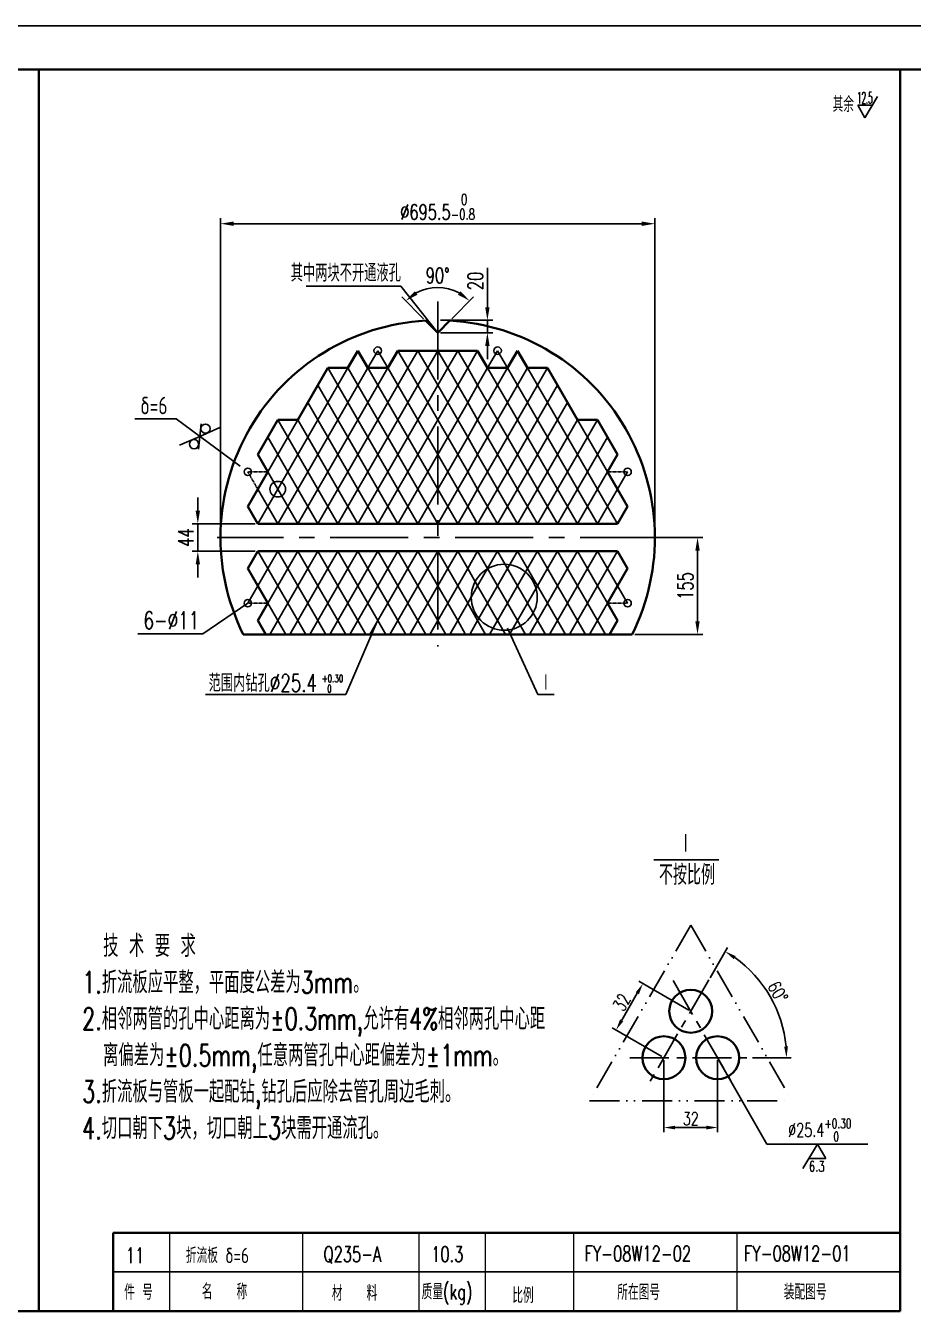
# Model space of a CAD drawing. Header units: millimetres. Extents: x -31412 to -3120, y -19513 to 5955.
# Drawn here: x -23098 to -21677, y -16814 to -14756 of the extents above; entities that cross this region are included whole.
import ezdxf
from ezdxf.enums import TextEntityAlignment as Align

# ---------------------------------------------------------------- set-up
doc = ezdxf.new("R2010")
doc.units = ezdxf.units.MM
for name, pattern in [('ACAD_ISO12W100', [21, 12, -3, 0, -3, 0, -3]), ('CENTER', [2, 1.25, -0.25, 0.25, -0.25]), ('DIVIDE', [1.25, 0.5, -0.25, 0, -0.25, 0, -0.25])]:
    doc.linetypes.add(name, pattern=pattern)
for name, color, linetype in [('CEN', 1, 'CENTER'), ('THN', 1, 'Continuous'), ('双点画线', 3, 'DIVIDE')]:
    doc.layers.add(name, color=color, linetype=linetype)
for name, color, linetype, lineweight in [('中心线', 1, 'CENTER', 25), ('文字层', 40, 'Continuous', 20), ('细线', 11, 'Continuous', 25), ('细线层', 11, 'Continuous', 25), ('边框+粗实线层', 2, 'Continuous', 40)]:
    doc.layers.add(name, color=color, linetype=linetype, lineweight=lineweight)
doc.styles.add('hztxt-0.8', font='romans.shx', dxfattribs={"width": 0.7, "bigfont": 'hztxt.shx'})
doc.dimstyles.new('11-2', dxfattribs={"dimscale": 6, "dimtxt": 3.5, "dimasz": 3, "dimexe": 1.25, "dimexo": 0.625, "dimtad": 1, "dimdsep": 46, "dimtxsty": 'hztxt-0.8', "dimcen": 2.5, "dimadec": 0, "dimazin": 0, "dimtfac": 1, "dimtmove": 1, "dimatfit": 3, "dimfxl": 0, "dimarcsym": 0})
doc.dimstyles.new('装配图', dxfattribs={"dimscale": 7, "dimtxt": 3.5, "dimasz": 3, "dimexe": 1.25, "dimexo": 0.625, "dimgap": 1, "dimtad": 1, "dimdsep": 46, "dimtxsty": 'hztxt-0.8', "dimcen": 2.5, "dimadec": 0, "dimazin": 0, "dimtfac": 1, "dimtmove": 0, "dimatfit": 3, "dimfxl": 0, "dimarcsym": 0})

# ---------------------------------------------------------------- blocks, each defined once
blk = doc.blocks.new('*D100')
at = {"layer": 'Defpoints', "color": 0}
for p in [(-22091.1, -15073.1), (-22786.6, -15575.5), (-22091.1, -15575.5)]:
    blk.add_point(p, dxfattribs=at)
at = {"layer": '细线层', "color": 0, "lineweight": -2}
for p, q in [((-22786.6, -15571.1), (-22786.6, -15064.3)), ((-22091.1, -15571.1), (-22091.1, -15064.3)), ((-22765.6, -15073.1), (-22112.1, -15073.1))]:
    blk.add_line(p, q, dxfattribs=at)
at = {"layer": '细线层', "color": 0}
for points in [[(-22765.6, -15069.6), (-22765.6, -15076.6), (-22786.6, -15073.1)], [(-22112.1, -15069.6), (-22112.1, -15076.6), (-22091.1, -15073.1)]]:
    blk.add_solid(points, dxfattribs=at)
at = {"layer": '细线层', "color": 0, "insert": (-22438.9, -15046.1), "char_height": 24.5, "attachment_point": 5, "style": 'hztxt-0.8'}
blk.add_mtext('%%c695.5{\\H0.6978x;\\S  0^ -0.8;}', dxfattribs=at)
blk = doc.blocks.new('*D101')
at = {"layer": 'Defpoints', "color": 0}
for p in [(-22091.1, -15575.5), (-22127.6, -15730.5), (-22022.9, -15730.5)]:
    blk.add_point(p, dxfattribs=at)
at = {"layer": '细线层', "color": 0, "lineweight": -2}
for p, q in [((-22086.8, -15575.5), (-22014.2, -15575.5)), ((-22022.9, -15596.5), (-22022.9, -15709.5)), ((-22123.2, -15730.5), (-22014.2, -15730.5))]:
    blk.add_line(p, q, dxfattribs=at)
at = {"layer": '细线层', "color": 0}
for points in [[(-22026.4, -15596.5), (-22019.4, -15596.5), (-22022.9, -15575.5)], [(-22026.4, -15709.5), (-22019.4, -15709.5), (-22022.9, -15730.5)]]:
    blk.add_solid(points, dxfattribs=at)
at = {"layer": '细线层', "color": 0, "insert": (-22042.2, -15653), "char_height": 24.5, "attachment_point": 5, "rotation": 90, "style": 'hztxt-0.8'}
blk.add_mtext('155', dxfattribs=at)
blk = doc.blocks.new('*D102')
at = {"layer": 'Defpoints', "color": 0}
for p in [(-22438.9, -15227.7), (-22359.3, -15227.7), (-22438.9, -15247.7)]:
    blk.add_point(p, dxfattribs=at)
at = {"layer": '细线层', "color": 0, "lineweight": -2}
for p, q in [((-22359.3, -15206.7), (-22359.3, -15143.9)), ((-22434.5, -15227.7), (-22350.6, -15227.7)), ((-22359.3, -15247.7), (-22359.3, -15227.7)), ((-22434.5, -15247.7), (-22350.6, -15247.7)), ((-22359.3, -15268.7), (-22359.3, -15289.7))]:
    blk.add_line(p, q, dxfattribs=at)
at = {"layer": '细线层', "color": 0}
for points in [[(-22362.8, -15206.7), (-22355.8, -15206.7), (-22359.3, -15227.7)], [(-22362.8, -15268.7), (-22355.8, -15268.7), (-22359.3, -15247.7)]]:
    blk.add_solid(points, dxfattribs=at)
at = {"layer": '细线层', "color": 0, "insert": (-22378.6, -15164.8), "char_height": 24.5, "attachment_point": 5, "rotation": 90, "style": 'hztxt-0.8'}
blk.add_mtext('20', dxfattribs=at)
blk = doc.blocks.new('*D103')
at = {"layer": 'Defpoints', "color": 0}
for p in [(-22420.1, -15177.8), (-22458.3, -15228.3), (-22419.4, -15228.3), (-22438.9, -15247.7), (-22438.9, -15247.7)]:
    blk.add_point(p, dxfattribs=at)
at = {"layer": '细线层', "color": 0, "lineweight": -2}
for p, q in [((-22461.4, -15225.2), (-22496.3, -15190.3)), ((-22416.3, -15225.2), (-22381.5, -15190.3))]:
    blk.add_line(p, q, dxfattribs=at)
blk.add_arc((-22438.9, -15247.7), 72.4, 61.6766, 118.3234, dxfattribs=at)
at = {"layer": '细线层', "color": 0}
for points in [[(-22471.1, -15186.8), (-22475.3, -15181.2), (-22490.1, -15196.5)], [(-22402.4, -15181.2), (-22406.6, -15186.8), (-22387.7, -15196.5)]]:
    blk.add_solid(points, dxfattribs=at)
at = {"layer": '细线层', "color": 0, "insert": (-22438.9, -15156.1), "char_height": 24.5, "attachment_point": 5, "style": 'hztxt-0.8'}
blk.add_mtext('90°', dxfattribs=at)
blk = doc.blocks.new('*D104')
at = {"layer": 'Defpoints', "color": 0}
for p in [(-22726.9, -15553.5), (-22822.9, -15597.5), (-22726.9, -15597.5)]:
    blk.add_point(p, dxfattribs=at)
at = {"layer": '细线', "color": 0, "lineweight": -2}
for p, q in [((-22822.9, -15532.5), (-22822.9, -15511.5)), ((-22731.3, -15553.5), (-22831.7, -15553.5)), ((-22822.9, -15553.5), (-22822.9, -15597.5)), ((-22731.3, -15597.5), (-22831.7, -15597.5)), ((-22822.9, -15618.5), (-22822.9, -15639.5))]:
    blk.add_line(p, q, dxfattribs=at)
at = {"layer": '细线', "color": 0}
for points in [[(-22826.4, -15532.5), (-22819.4, -15532.5), (-22822.9, -15553.5)], [(-22826.4, -15618.5), (-22819.4, -15618.5), (-22822.9, -15597.5)]]:
    blk.add_solid(points, dxfattribs=at)
at = {"layer": '细线', "color": 0, "insert": (-22842.2, -15575.5), "char_height": 24.5, "attachment_point": 5, "rotation": 90, "style": 'hztxt-0.8'}
blk.add_mtext('44', dxfattribs=at)
blk = doc.blocks.new('*D107')
at = {"layer": 'Defpoints', "color": 0}
for p in [(-22033.7, -16333.8), (-22153.3, -16363.9), (-22076.7, -16408.2)]:
    blk.add_point(p, dxfattribs=at)
at = {"layer": '细线', "color": 0, "lineweight": -2}
for p, q in [((-22037, -16331.9), (-22116.8, -16285.7)), ((-22119.3, -16305.1), (-22144.3, -16348.3)), ((-22080, -16406.3), (-22159.8, -16360.2))]:
    blk.add_line(p, q, dxfattribs=at)
at = {"layer": '细线', "color": 0}
for points in [[(-22121.9, -16303.6), (-22116.7, -16306.6), (-22110.3, -16289.5)], [(-22146.9, -16346.8), (-22141.7, -16349.8), (-22153.3, -16363.9)]]:
    blk.add_solid(points, dxfattribs=at)
at = {"layer": '细线', "color": 0, "insert": (-22144.2, -16319.6), "char_height": 21, "attachment_point": 5, "rotation": 59.9742, "style": 'hztxt-0.8'}
blk.add_mtext('32', dxfattribs=at)
blk = doc.blocks.new('*D106')
at = {"layer": 'Defpoints', "color": 0}
for p in [(-22004.7, -16283.5), (-21892.2, -16341.1), (-22131.2, -16408.3), (-21938.4, -16408.3), (-22102.6, -16453.2)]:
    blk.add_point(p, dxfattribs=at)
at = {"layer": '细线', "color": 0, "lineweight": -2}
for p, q in [((-22002.8, -16280.3), (-21974.8, -16231.7)), ((-21934.7, -16408.3), (-21872.9, -16408.3))]:
    blk.add_line(p, q, dxfattribs=at)
blk.add_arc((-22076.7, -16408.3), 196.4, 5.2539, 54.7461, dxfattribs=at)
at = {"layer": '细线', "color": 0}
for points in [[(-21965, -16250.4), (-21961.8, -16245.4), (-21978.5, -16238.2)], [(-21878.2, -16390.1), (-21884.2, -16390.4), (-21880.4, -16408.3)]]:
    blk.add_solid(points, dxfattribs=at)
at = {"layer": '细线', "color": 0, "insert": (-21894.3, -16303), "char_height": 21, "attachment_point": 5, "rotation": 300, "style": 'hztxt-0.8'}
blk.add_mtext('60°', dxfattribs=at)
blk = doc.blocks.new('*D105')
at = {"layer": 'Defpoints', "color": 0, "linetype": 'ByBlock'}
for p in [(-22076.7, -16408.3), (-21990.7, -16408.3), (-21990.7, -16520)]:
    blk.add_point(p, dxfattribs=at)
at = {"layer": '细线', "color": 0, "linetype": 'ByBlock', "lineweight": -2}
for p, q in [((-22076.7, -16412), (-22076.7, -16527.5)), ((-21990.7, -16412), (-21990.7, -16527.5)), ((-22058.7, -16520), (-22008.7, -16520))]:
    blk.add_line(p, q, dxfattribs=at)
at = {"layer": '细线', "color": 0, "linetype": 'ByBlock'}
for points in [[(-22058.7, -16517), (-22058.7, -16523), (-22076.7, -16520)], [(-22008.7, -16517), (-22008.7, -16523), (-21990.7, -16520)]]:
    blk.add_solid(points, dxfattribs=at)
at = {"layer": '细线', "color": 0, "linetype": 'ByBlock', "insert": (-22033.7, -16505.8), "char_height": 21, "attachment_point": 5, "style": 'hztxt-0.8'}
blk.add_mtext('32', dxfattribs=at)

msp = doc.modelspace()

# ---------------------------------------------------------------- linework, layer by layer
at = {"layer": 'CEN', "ltscale": 100}
for p, q in [((-22438.882, -15197.654), (-22438.882, -15749.878)), ((-22085.882, -15575.462), (-22791.882, -15575.462))]:
    msp.add_line(p, q, dxfattribs=at)
at = {"layer": 'CEN'}
for p, q in [((-22742.882, -15470.324), (-22726.882, -15498.036)), ((-22742.882, -15470.324), (-22710.882, -15470.324)), ((-22134.882, -15470.324), (-22166.882, -15470.324)), ((-22742.882, -15680.601), (-22710.882, -15680.601)), ((-22134.882, -15680.601), (-22166.882, -15680.601))]:
    msp.add_line(p, q, dxfattribs=at)
at = {"layer": 'THN'}
for p, q in [((-22550.882, -15304.047), (-22534.882, -15276.334)), ((-22518.882, -15304.047), (-22534.882, -15276.334)), ((-22486.882, -15304.047), (-22502.882, -15276.334)), ((-22486.882, -15304.047), (-22470.882, -15276.334)), ((-22454.882, -15304.047), (-22470.882, -15276.334)), ((-22454.882, -15304.047), (-22438.882, -15276.334)), ((-22422.882, -15304.047), (-22438.882, -15276.334)), ((-22422.882, -15304.047), (-22406.882, -15276.334)), ((-22390.882, -15304.047), (-22406.882, -15276.334)), ((-22390.882, -15304.047), (-22374.882, -15276.334)), ((-22358.882, -15304.047), (-22342.882, -15276.334)), ((-22326.882, -15304.047), (-22342.882, -15276.334)), ((-22598.882, -15331.76), (-22614.882, -15304.047)), ((-22598.882, -15331.76), (-22582.882, -15304.047)), ((-22566.882, -15331.76), (-22582.882, -15304.047)), ((-22566.882, -15331.76), (-22550.882, -15304.047)), ((-22534.882, -15331.76), (-22550.882, -15304.047)), ((-22534.882, -15331.76), (-22518.882, -15304.047)), ((-22502.882, -15331.76), (-22518.882, -15304.047)), ((-22502.882, -15331.76), (-22486.882, -15304.047)), ((-22470.882, -15331.76), (-22486.882, -15304.047)), ((-22470.882, -15331.76), (-22454.882, -15304.047)), ((-22438.882, -15331.76), (-22454.882, -15304.047)), ((-22438.882, -15331.76), (-22422.882, -15304.047)), ((-22406.882, -15331.76), (-22422.882, -15304.047)), ((-22406.882, -15331.76), (-22390.882, -15304.047)), ((-22374.882, -15331.76), (-22390.882, -15304.047)), ((-22374.882, -15331.76), (-22358.882, -15304.047)), ((-22342.882, -15331.76), (-22358.882, -15304.047)), ((-22342.882, -15331.76), (-22326.882, -15304.047)), ((-22310.882, -15331.76), (-22326.882, -15304.047)), ((-22310.882, -15331.76), (-22294.882, -15304.047)), ((-22278.882, -15331.76), (-22294.882, -15304.047)), ((-22278.882, -15331.76), (-22262.882, -15304.047)), ((-22614.882, -15359.472), (-22630.882, -15331.76)), ((-22614.882, -15359.472), (-22598.882, -15331.76)), ((-22582.882, -15359.472), (-22598.882, -15331.76)), ((-22582.882, -15359.472), (-22566.882, -15331.76)), ((-22550.882, -15359.472), (-22566.882, -15331.76)), ((-22550.882, -15359.472), (-22534.882, -15331.76)), ((-22518.882, -15359.472), (-22534.882, -15331.76)), ((-22518.882, -15359.472), (-22502.882, -15331.76)), ((-22486.882, -15359.472), (-22502.882, -15331.76)), ((-22486.882, -15359.472), (-22470.882, -15331.76)), ((-22454.882, -15359.472), (-22470.882, -15331.76)), ((-22454.882, -15359.472), (-22438.882, -15331.76)), ((-22422.882, -15359.472), (-22438.882, -15331.76)), ((-22422.882, -15359.472), (-22406.882, -15331.76)), ((-22390.882, -15359.472), (-22406.882, -15331.76)), ((-22390.882, -15359.472), (-22374.882, -15331.76)), ((-22358.882, -15359.472), (-22374.882, -15331.76)), ((-22358.882, -15359.472), (-22342.882, -15331.76)), ((-22326.882, -15359.472), (-22342.882, -15331.76)), ((-22326.882, -15359.472), (-22310.882, -15331.76)), ((-22294.882, -15359.472), (-22310.882, -15331.76)), ((-22294.882, -15359.472), (-22278.882, -15331.76)), ((-22262.882, -15359.472), (-22278.882, -15331.76)), ((-22262.882, -15359.472), (-22246.882, -15331.76)), ((-22662.882, -15387.185), (-22646.882, -15359.472)), ((-22630.882, -15387.185), (-22646.882, -15359.472)), ((-22630.882, -15387.185), (-22614.882, -15359.472)), ((-22598.882, -15387.185), (-22614.882, -15359.472)), ((-22598.882, -15387.185), (-22582.882, -15359.472)), ((-22566.882, -15387.185), (-22582.882, -15359.472)), ((-22566.882, -15387.185), (-22550.882, -15359.472)), ((-22534.882, -15387.185), (-22550.882, -15359.472)), ((-22534.882, -15387.185), (-22518.882, -15359.472)), ((-22502.882, -15387.185), (-22518.882, -15359.472)), ((-22502.882, -15387.185), (-22486.882, -15359.472)), ((-22470.882, -15387.185), (-22486.882, -15359.472)), ((-22470.882, -15387.185), (-22454.882, -15359.472)), ((-22438.882, -15387.185), (-22454.882, -15359.472)), ((-22438.882, -15387.185), (-22422.882, -15359.472)), ((-22406.882, -15387.185), (-22422.882, -15359.472)), ((-22406.882, -15387.185), (-22390.882, -15359.472)), ((-22374.882, -15387.185), (-22390.882, -15359.472)), ((-22374.882, -15387.185), (-22358.882, -15359.472)), ((-22342.882, -15387.185), (-22358.882, -15359.472)), ((-22342.882, -15387.185), (-22326.882, -15359.472)), ((-22310.882, -15387.185), (-22326.882, -15359.472)), ((-22310.882, -15387.185), (-22294.882, -15359.472)), ((-22278.882, -15387.185), (-22294.882, -15359.472)), ((-22278.882, -15387.185), (-22262.882, -15359.472)), ((-22246.882, -15387.185), (-22262.882, -15359.472)), ((-22246.882, -15387.185), (-22230.882, -15359.472)), ((-22214.882, -15387.185), (-22230.882, -15359.472)), ((-22678.882, -15414.898), (-22694.882, -15387.185)), ((-22694.882, -15442.611), (-22662.882, -15387.185)), ((-22646.882, -15414.898), (-22662.882, -15387.185)), ((-22646.882, -15414.898), (-22630.882, -15387.185)), ((-22614.882, -15414.898), (-22630.882, -15387.185)), ((-22614.882, -15414.898), (-22598.882, -15387.185)), ((-22582.882, -15414.898), (-22598.882, -15387.185)), ((-22582.882, -15414.898), (-22566.882, -15387.185)), ((-22550.882, -15414.898), (-22566.882, -15387.185)), ((-22550.882, -15414.898), (-22534.882, -15387.185)), ((-22518.882, -15414.898), (-22534.882, -15387.185)), ((-22518.882, -15414.898), (-22502.882, -15387.185)), ((-22486.882, -15414.898), (-22502.882, -15387.185)), ((-22486.882, -15414.898), (-22470.882, -15387.185)), ((-22454.882, -15414.898), (-22470.882, -15387.185)), ((-22454.882, -15414.898), (-22438.882, -15387.185)), ((-22422.882, -15414.898), (-22438.882, -15387.185)), ((-22422.882, -15414.898), (-22406.882, -15387.185)), ((-22390.882, -15414.898), (-22406.882, -15387.185)), ((-22390.882, -15414.898), (-22374.882, -15387.185)), ((-22358.882, -15414.898), (-22374.882, -15387.185)), ((-22358.882, -15414.898), (-22342.882, -15387.185)), ((-22326.882, -15414.898), (-22342.882, -15387.185)), ((-22326.882, -15414.898), (-22310.882, -15387.185)), ((-22294.882, -15414.898), (-22310.882, -15387.185)), ((-22294.882, -15414.898), (-22278.882, -15387.185)), ((-22262.882, -15414.898), (-22278.882, -15387.185)), ((-22262.882, -15414.898), (-22246.882, -15387.185)), ((-22230.882, -15414.898), (-22246.882, -15387.185)), ((-22230.882, -15414.898), (-22214.882, -15387.185)), ((-22198.882, -15414.898), (-22214.882, -15387.185)), ((-22198.882, -15414.898), (-22182.882, -15387.185)), ((-22710.882, -15414.898), (-22694.882, -15442.611)), ((-22662.882, -15442.611), (-22678.882, -15414.898)), ((-22662.882, -15442.611), (-22646.882, -15414.898)), ((-22630.882, -15442.611), (-22646.882, -15414.898)), ((-22630.882, -15442.611), (-22614.882, -15414.898)), ((-22598.882, -15442.611), (-22614.882, -15414.898)), ((-22598.882, -15442.611), (-22582.882, -15414.898)), ((-22566.882, -15442.611), (-22582.882, -15414.898)), ((-22566.882, -15442.611), (-22550.882, -15414.898)), ((-22534.882, -15442.611), (-22550.882, -15414.898)), ((-22534.882, -15442.611), (-22518.882, -15414.898)), ((-22502.882, -15442.611), (-22518.882, -15414.898)), ((-22502.882, -15442.611), (-22486.882, -15414.898)), ((-22470.882, -15442.611), (-22486.882, -15414.898)), ((-22470.882, -15442.611), (-22454.882, -15414.898)), ((-22438.882, -15442.611), (-22454.882, -15414.898)), ((-22438.882, -15442.611), (-22422.882, -15414.898)), ((-22406.882, -15442.611), (-22422.882, -15414.898)), ((-22406.882, -15442.611), (-22390.882, -15414.898)), ((-22374.882, -15442.611), (-22390.882, -15414.898)), ((-22374.882, -15442.611), (-22358.882, -15414.898)), ((-22342.882, -15442.611), (-22358.882, -15414.898)), ((-22342.882, -15442.611), (-22326.882, -15414.898)), ((-22310.882, -15442.611), (-22326.882, -15414.898)), ((-22310.882, -15442.611), (-22294.882, -15414.898)), ((-22278.882, -15442.611), (-22294.882, -15414.898)), ((-22278.882, -15442.611), (-22262.882, -15414.898)), ((-22246.882, -15442.611), (-22262.882, -15414.898)), ((-22246.882, -15442.611), (-22230.882, -15414.898)), ((-22214.882, -15442.611), (-22230.882, -15414.898)), ((-22214.882, -15442.611), (-22198.882, -15414.898)), ((-22182.882, -15442.611), (-22198.882, -15414.898)), ((-22182.882, -15442.611), (-22166.882, -15414.898)), ((-22710.882, -15470.324), (-22694.882, -15442.611)), ((-22662.882, -15498.036), (-22694.882, -15442.611)), ((-22678.882, -15470.324), (-22662.882, -15442.611)), ((-22646.882, -15470.324), (-22662.882, -15442.611)), ((-22646.882, -15470.324), (-22630.882, -15442.611)), ((-22614.882, -15470.324), (-22630.882, -15442.611)), ((-22614.882, -15470.324), (-22598.882, -15442.611)), ((-22582.882, -15470.324), (-22598.882, -15442.611)), ((-22582.882, -15470.324), (-22566.882, -15442.611)), ((-22550.882, -15470.324), (-22566.882, -15442.611)), ((-22550.882, -15470.324), (-22534.882, -15442.611)), ((-22518.882, -15470.324), (-22534.882, -15442.611)), ((-22518.882, -15470.324), (-22502.882, -15442.611)), ((-22486.882, -15470.324), (-22502.882, -15442.611)), ((-22486.882, -15470.324), (-22470.882, -15442.611)), ((-22454.882, -15470.324), (-22470.882, -15442.611)), ((-22454.882, -15470.324), (-22438.882, -15442.611)), ((-22422.882, -15470.324), (-22438.882, -15442.611)), ((-22422.882, -15470.324), (-22406.882, -15442.611)), ((-22390.882, -15470.324), (-22406.882, -15442.611)), ((-22390.882, -15470.324), (-22374.882, -15442.611)), ((-22358.882, -15470.324), (-22374.882, -15442.611)), ((-22358.882, -15470.324), (-22342.882, -15442.611)), ((-22326.882, -15470.324), (-22342.882, -15442.611)), ((-22326.882, -15470.324), (-22310.882, -15442.611)), ((-22294.882, -15470.324), (-22310.882, -15442.611)), ((-22294.882, -15470.324), (-22278.882, -15442.611)), ((-22262.882, -15470.324), (-22278.882, -15442.611)), ((-22262.882, -15470.324), (-22246.882, -15442.611)), ((-22230.882, -15470.324), (-22246.882, -15442.611)), ((-22230.882, -15470.324), (-22214.882, -15442.611)), ((-22198.882, -15470.324), (-22214.882, -15442.611)), ((-22198.882, -15470.324), (-22182.882, -15442.611)), ((-22166.882, -15470.324), (-22182.882, -15442.611)), ((-22694.882, -15498.036), (-22710.882, -15470.324)), ((-22694.882, -15498.036), (-22678.882, -15470.324)), ((-22662.882, -15498.036), (-22646.882, -15470.324)), ((-22630.882, -15498.036), (-22646.882, -15470.324)), ((-22630.882, -15498.036), (-22614.882, -15470.324)), ((-22598.882, -15498.036), (-22614.882, -15470.324)), ((-22598.882, -15498.036), (-22582.882, -15470.324)), ((-22566.882, -15498.036), (-22582.882, -15470.324)), ((-22566.882, -15498.036), (-22550.882, -15470.324)), ((-22534.882, -15498.036), (-22550.882, -15470.324)), ((-22534.882, -15498.036), (-22518.882, -15470.324)), ((-22502.882, -15498.036), (-22518.882, -15470.324)), ((-22502.882, -15498.036), (-22486.882, -15470.324)), ((-22470.882, -15498.036), (-22486.882, -15470.324)), ((-22470.882, -15498.036), (-22454.882, -15470.324)), ((-22438.882, -15498.036), (-22454.882, -15470.324)), ((-22438.882, -15498.036), (-22422.882, -15470.324)), ((-22406.882, -15498.036), (-22422.882, -15470.324)), ((-22406.882, -15498.036), (-22390.882, -15470.324)), ((-22374.882, -15498.036), (-22390.882, -15470.324)), ((-22374.882, -15498.036), (-22358.882, -15470.324)), ((-22342.882, -15498.036), (-22358.882, -15470.324)), ((-22342.882, -15498.036), (-22326.882, -15470.324)), ((-22310.882, -15498.036), (-22326.882, -15470.324)), ((-22310.882, -15498.036), (-22294.882, -15470.324)), ((-22278.882, -15498.036), (-22294.882, -15470.324)), ((-22278.882, -15498.036), (-22262.882, -15470.324)), ((-22246.882, -15498.036), (-22262.882, -15470.324)), ((-22246.882, -15498.036), (-22230.882, -15470.324)), ((-22214.882, -15498.036), (-22230.882, -15470.324)), ((-22214.882, -15498.036), (-22198.882, -15470.324)), ((-22182.882, -15498.036), (-22198.882, -15470.324)), ((-22182.882, -15498.036), (-22166.882, -15470.324)), ((-22150.882, -15498.036), (-22134.882, -15470.324)), ((-22710.882, -15525.749), (-22726.882, -15498.036)), ((-22710.882, -15525.749), (-22694.882, -15498.036)), ((-22678.882, -15525.749), (-22694.882, -15498.036)), ((-22678.882, -15525.749), (-22662.882, -15498.036)), ((-22646.882, -15525.749), (-22662.882, -15498.036)), ((-22646.882, -15525.749), (-22630.882, -15498.036)), ((-22614.882, -15525.749), (-22630.882, -15498.036)), ((-22614.882, -15525.749), (-22598.882, -15498.036)), ((-22582.882, -15525.749), (-22598.882, -15498.036)), ((-22582.882, -15525.749), (-22566.882, -15498.036)), ((-22550.882, -15525.749), (-22566.882, -15498.036)), ((-22550.882, -15525.749), (-22534.882, -15498.036)), ((-22518.882, -15525.749), (-22534.882, -15498.036)), ((-22518.882, -15525.749), (-22502.882, -15498.036)), ((-22486.882, -15525.749), (-22502.882, -15498.036)), ((-22486.882, -15525.749), (-22470.882, -15498.036)), ((-22454.882, -15525.749), (-22470.882, -15498.036)), ((-22454.882, -15525.749), (-22438.882, -15498.036)), ((-22422.882, -15525.749), (-22438.882, -15498.036)), ((-22422.882, -15525.749), (-22406.882, -15498.036)), ((-22390.882, -15525.749), (-22406.882, -15498.036)), ((-22390.882, -15525.749), (-22374.882, -15498.036)), ((-22358.882, -15525.749), (-22374.882, -15498.036)), ((-22358.882, -15525.749), (-22342.882, -15498.036)), ((-22326.882, -15525.749), (-22342.882, -15498.036)), ((-22326.882, -15525.749), (-22310.882, -15498.036)), ((-22294.882, -15525.749), (-22310.882, -15498.036)), ((-22294.882, -15525.749), (-22278.882, -15498.036)), ((-22262.882, -15525.749), (-22278.882, -15498.036)), ((-22262.882, -15525.749), (-22246.882, -15498.036)), ((-22230.882, -15525.749), (-22246.882, -15498.036)), ((-22230.882, -15525.749), (-22214.882, -15498.036)), ((-22198.882, -15525.749), (-22214.882, -15498.036)), ((-22198.882, -15525.749), (-22182.882, -15498.036)), ((-22166.882, -15525.749), (-22182.882, -15498.036)), ((-22166.882, -15525.749), (-22150.882, -15498.036)), ((-22726.882, -15553.462), (-22710.882, -15525.749)), ((-22694.882, -15553.462), (-22710.882, -15525.749)), ((-22694.882, -15553.462), (-22678.882, -15525.749)), ((-22662.882, -15553.462), (-22678.882, -15525.749)), ((-22662.882, -15553.462), (-22646.882, -15525.749)), ((-22630.882, -15553.462), (-22646.882, -15525.749)), ((-22630.882, -15553.462), (-22614.882, -15525.749)), ((-22598.882, -15553.462), (-22614.882, -15525.749)), ((-22598.882, -15553.462), (-22582.882, -15525.749)), ((-22566.882, -15553.462), (-22582.882, -15525.749)), ((-22566.882, -15553.462), (-22550.882, -15525.749)), ((-22534.882, -15553.462), (-22550.882, -15525.749)), ((-22534.882, -15553.462), (-22518.882, -15525.749)), ((-22502.882, -15553.462), (-22518.882, -15525.749)), ((-22502.882, -15553.462), (-22486.882, -15525.749)), ((-22470.882, -15553.462), (-22486.882, -15525.749)), ((-22470.882, -15553.462), (-22454.882, -15525.749)), ((-22438.882, -15553.462), (-22454.882, -15525.749)), ((-22438.882, -15553.462), (-22422.882, -15525.749)), ((-22406.882, -15553.462), (-22422.882, -15525.749)), ((-22406.882, -15553.462), (-22390.882, -15525.749)), ((-22374.882, -15553.462), (-22390.882, -15525.749)), ((-22374.882, -15553.462), (-22358.882, -15525.749)), ((-22342.882, -15553.462), (-22358.882, -15525.749)), ((-22342.882, -15553.462), (-22326.882, -15525.749)), ((-22310.882, -15553.462), (-22326.882, -15525.749)), ((-22310.882, -15553.462), (-22294.882, -15525.749)), ((-22278.882, -15553.462), (-22294.882, -15525.749)), ((-22278.882, -15553.462), (-22262.882, -15525.749)), ((-22246.882, -15553.462), (-22262.882, -15525.749)), ((-22246.882, -15553.462), (-22230.882, -15525.749)), ((-22214.882, -15553.462), (-22230.882, -15525.749)), ((-22214.882, -15553.462), (-22198.882, -15525.749)), ((-22182.882, -15553.462), (-22198.882, -15525.749)), ((-22182.882, -15553.462), (-22166.882, -15525.749)), ((-22150.882, -15553.462), (-22166.882, -15525.749)), ((-22726.882, -15597.462), (-22710.882, -15625.175)), ((-22694.882, -15597.462), (-22710.882, -15625.175)), ((-22694.882, -15597.462), (-22678.882, -15625.175)), ((-22662.882, -15597.462), (-22678.882, -15625.175)), ((-22662.882, -15597.462), (-22646.882, -15625.175)), ((-22630.882, -15597.462), (-22646.882, -15625.175)), ((-22630.882, -15597.462), (-22614.882, -15625.175)), ((-22598.882, -15597.462), (-22614.882, -15625.175)), ((-22598.882, -15597.462), (-22582.882, -15625.175)), ((-22566.882, -15597.462), (-22582.882, -15625.175)), ((-22566.882, -15597.462), (-22550.882, -15625.175)), ((-22534.882, -15597.462), (-22550.882, -15625.175)), ((-22534.882, -15597.462), (-22518.882, -15625.175)), ((-22502.882, -15597.462), (-22518.882, -15625.175)), ((-22502.882, -15597.462), (-22486.882, -15625.175)), ((-22470.882, -15597.462), (-22486.882, -15625.175)), ((-22470.882, -15597.462), (-22454.882, -15625.175)), ((-22438.882, -15597.462), (-22454.882, -15625.175)), ((-22438.882, -15597.462), (-22422.882, -15625.175)), ((-22406.882, -15597.462), (-22422.882, -15625.175)), ((-22406.882, -15597.462), (-22390.882, -15625.175)), ((-22374.882, -15597.462), (-22390.882, -15625.175)), ((-22374.882, -15597.462), (-22358.882, -15625.175)), ((-22342.882, -15597.462), (-22358.882, -15625.175)), ((-22342.882, -15597.462), (-22326.882, -15625.175)), ((-22310.882, -15597.462), (-22326.882, -15625.175)), ((-22310.882, -15597.462), (-22294.882, -15625.175)), ((-22278.882, -15597.462), (-22294.882, -15625.175)), ((-22278.882, -15597.462), (-22262.882, -15625.175)), ((-22246.882, -15597.462), (-22262.882, -15625.175)), ((-22246.882, -15597.462), (-22230.882, -15625.175)), ((-22214.882, -15597.462), (-22230.882, -15625.175)), ((-22214.882, -15597.462), (-22198.882, -15625.175)), ((-22182.882, -15597.462), (-22198.882, -15625.175)), ((-22182.882, -15597.462), (-22166.882, -15625.175)), ((-22150.882, -15597.462), (-22166.882, -15625.175)), ((-22710.882, -15625.175), (-22726.882, -15652.888)), ((-22710.882, -15625.175), (-22694.882, -15652.888)), ((-22678.882, -15625.175), (-22694.882, -15652.888)), ((-22678.882, -15625.175), (-22662.882, -15652.888)), ((-22646.882, -15625.175), (-22662.882, -15652.888)), ((-22646.882, -15625.175), (-22630.882, -15652.888)), ((-22614.882, -15625.175), (-22630.882, -15652.888)), ((-22614.882, -15625.175), (-22598.882, -15652.888)), ((-22582.882, -15625.175), (-22598.882, -15652.888)), ((-22582.882, -15625.175), (-22566.882, -15652.888)), ((-22550.882, -15625.175), (-22566.882, -15652.888)), ((-22550.882, -15625.175), (-22534.882, -15652.888)), ((-22518.882, -15625.175), (-22534.882, -15652.888)), ((-22518.882, -15625.175), (-22502.882, -15652.888)), ((-22486.882, -15625.175), (-22502.882, -15652.888)), ((-22486.882, -15625.175), (-22470.882, -15652.888)), ((-22454.882, -15625.175), (-22470.882, -15652.888)), ((-22454.882, -15625.175), (-22438.882, -15652.888)), ((-22422.882, -15625.175), (-22438.882, -15652.888)), ((-22422.882, -15625.175), (-22406.882, -15652.888)), ((-22390.882, -15625.175), (-22406.882, -15652.888)), ((-22390.882, -15625.175), (-22374.882, -15652.888)), ((-22358.882, -15625.175), (-22374.882, -15652.888)), ((-22358.882, -15625.175), (-22342.882, -15652.888)), ((-22326.882, -15625.175), (-22342.882, -15652.888)), ((-22326.882, -15625.175), (-22310.882, -15652.888)), ((-22294.882, -15625.175), (-22310.882, -15652.888)), ((-22294.882, -15625.175), (-22278.882, -15652.888)), ((-22262.882, -15625.175), (-22278.882, -15652.888)), ((-22262.882, -15625.175), (-22246.882, -15652.888)), ((-22230.882, -15625.175), (-22246.882, -15652.888)), ((-22230.882, -15625.175), (-22214.882, -15652.888)), ((-22198.882, -15625.175), (-22214.882, -15652.888)), ((-22198.882, -15625.175), (-22182.882, -15652.888)), ((-22166.882, -15625.175), (-22182.882, -15652.888)), ((-22166.882, -15625.175), (-22150.882, -15652.888)), ((-22726.882, -15652.888), (-22742.882, -15680.601)), ((-22694.882, -15652.888), (-22710.882, -15680.601)), ((-22694.882, -15652.888), (-22678.882, -15680.601)), ((-22662.882, -15652.888), (-22678.882, -15680.601)), ((-22662.882, -15652.888), (-22646.882, -15680.601)), ((-22630.882, -15652.888), (-22646.882, -15680.601)), ((-22630.882, -15652.888), (-22614.882, -15680.601)), ((-22598.882, -15652.888), (-22614.882, -15680.601)), ((-22598.882, -15652.888), (-22582.882, -15680.601)), ((-22566.882, -15652.888), (-22582.882, -15680.601)), ((-22566.882, -15652.888), (-22550.882, -15680.601)), ((-22534.882, -15652.888), (-22550.882, -15680.601)), ((-22534.882, -15652.888), (-22518.882, -15680.601)), ((-22502.882, -15652.888), (-22518.882, -15680.601)), ((-22502.882, -15652.888), (-22486.882, -15680.601)), ((-22470.882, -15652.888), (-22486.882, -15680.601)), ((-22470.882, -15652.888), (-22454.882, -15680.601)), ((-22438.882, -15652.888), (-22454.882, -15680.601)), ((-22438.882, -15652.888), (-22422.882, -15680.601)), ((-22406.882, -15652.888), (-22422.882, -15680.601)), ((-22406.882, -15652.888), (-22390.882, -15680.601)), ((-22374.882, -15652.888), (-22390.882, -15680.601)), ((-22374.882, -15652.888), (-22358.882, -15680.601)), ((-22342.882, -15652.888), (-22358.882, -15680.601)), ((-22342.882, -15652.888), (-22326.882, -15680.601)), ((-22310.882, -15652.888), (-22326.882, -15680.601)), ((-22310.882, -15652.888), (-22294.882, -15680.601)), ((-22278.882, -15652.888), (-22294.882, -15680.601)), ((-22278.882, -15652.888), (-22262.882, -15680.601)), ((-22246.882, -15652.888), (-22262.882, -15680.601)), ((-22246.882, -15652.888), (-22230.882, -15680.601)), ((-22214.882, -15652.888), (-22230.882, -15680.601)), ((-22214.882, -15652.888), (-22198.882, -15680.601)), ((-22182.882, -15652.888), (-22198.882, -15680.601)), ((-22182.882, -15652.888), (-22166.882, -15680.601)), ((-22150.882, -15652.888), (-22134.882, -15680.601)), ((-22710.882, -15680.601), (-22694.882, -15708.313)), ((-22678.882, -15680.601), (-22694.882, -15708.313)), ((-22678.882, -15680.601), (-22662.882, -15708.313)), ((-22646.882, -15680.601), (-22662.882, -15708.313)), ((-22646.882, -15680.601), (-22630.882, -15708.313)), ((-22614.882, -15680.601), (-22630.882, -15708.313)), ((-22614.882, -15680.601), (-22598.882, -15708.313)), ((-22582.882, -15680.601), (-22598.882, -15708.313)), ((-22582.882, -15680.601), (-22566.882, -15708.313)), ((-22550.882, -15680.601), (-22566.882, -15708.313)), ((-22550.882, -15680.601), (-22534.882, -15708.313)), ((-22518.882, -15680.601), (-22534.882, -15708.313)), ((-22518.882, -15680.601), (-22502.882, -15708.313)), ((-22486.882, -15680.601), (-22502.882, -15708.313)), ((-22486.882, -15680.601), (-22470.882, -15708.313)), ((-22454.882, -15680.601), (-22470.882, -15708.313)), ((-22454.882, -15680.601), (-22438.882, -15708.313)), ((-22422.882, -15680.601), (-22438.882, -15708.313)), ((-22422.882, -15680.601), (-22406.882, -15708.313)), ((-22390.882, -15680.601), (-22406.882, -15708.313)), ((-22390.882, -15680.601), (-22374.882, -15708.313)), ((-22358.882, -15680.601), (-22374.882, -15708.313)), ((-22358.882, -15680.601), (-22342.882, -15708.313)), ((-22326.882, -15680.601), (-22342.882, -15708.313)), ((-22326.882, -15680.601), (-22310.882, -15708.313)), ((-22294.882, -15680.601), (-22310.882, -15708.313)), ((-22294.882, -15680.601), (-22278.882, -15708.313)), ((-22262.882, -15680.601), (-22278.882, -15708.313)), ((-22262.882, -15680.601), (-22246.882, -15708.313)), ((-22230.882, -15680.601), (-22246.882, -15708.313)), ((-22230.882, -15680.601), (-22214.882, -15708.313)), ((-22198.882, -15680.601), (-22214.882, -15708.313)), ((-22198.882, -15680.601), (-22182.882, -15708.313)), ((-22166.882, -15680.601), (-22182.882, -15708.313)), ((-22694.882, -15708.313), (-22707.67, -15730.462)), ((-22694.882, -15708.313), (-22682.095, -15730.462)), ((-22662.882, -15708.313), (-22675.67, -15730.462)), ((-22662.882, -15708.313), (-22650.095, -15730.462)), ((-22630.882, -15708.313), (-22643.67, -15730.462)), ((-22630.882, -15708.313), (-22618.095, -15730.462)), ((-22598.882, -15708.313), (-22611.67, -15730.462)), ((-22598.882, -15708.313), (-22586.095, -15730.462)), ((-22566.882, -15708.313), (-22579.67, -15730.462)), ((-22566.882, -15708.313), (-22554.095, -15730.462)), ((-22534.882, -15708.313), (-22547.67, -15730.462)), ((-22534.882, -15708.313), (-22522.095, -15730.462)), ((-22502.882, -15708.313), (-22515.67, -15730.462)), ((-22502.882, -15708.313), (-22490.095, -15730.462)), ((-22470.882, -15708.313), (-22483.67, -15730.462)), ((-22470.882, -15708.313), (-22458.095, -15730.462)), ((-22438.882, -15708.313), (-22451.67, -15730.462)), ((-22438.882, -15708.313), (-22426.095, -15730.462)), ((-22406.882, -15708.313), (-22419.67, -15730.462)), ((-22406.882, -15708.313), (-22394.095, -15730.462)), ((-22374.882, -15708.313), (-22387.67, -15730.462)), ((-22374.882, -15708.313), (-22362.095, -15730.462)), ((-22342.882, -15708.313), (-22355.67, -15730.462)), ((-22342.882, -15708.313), (-22330.095, -15730.462)), ((-22310.882, -15708.313), (-22323.67, -15730.462)), ((-22310.882, -15708.313), (-22298.095, -15730.462)), ((-22278.882, -15708.313), (-22291.67, -15730.462)), ((-22278.882, -15708.313), (-22266.095, -15730.462)), ((-22246.882, -15708.313), (-22259.67, -15730.462)), ((-22246.882, -15708.313), (-22234.095, -15730.462)), ((-22214.882, -15708.313), (-22227.67, -15730.462)), ((-22214.882, -15708.313), (-22202.095, -15730.462)), ((-22182.882, -15708.313), (-22195.67, -15730.462)), ((-22182.882, -15708.313), (-22170.095, -15730.462))]:
    msp.add_line(p, q, dxfattribs=at)
at = {"layer": '中心线', "ltscale": 50}
for p, q in [((-22004.712, -16283.539), (-22102.64, -16453.154)), ((-22062.043, -16284.707), (-21963.781, -16454.9)), ((-22131.187, -16408.264), (-21938.426, -16408.264))]:
    msp.add_line(p, q, dxfattribs=at)
at = {"layer": '双点画线', "linetype": 'ACAD_ISO12W100', "ltscale": 4}
for p, q in [((-22033.715, -16196.147), (-22195.91, -16477.077)), ((-22033.715, -16196.147), (-21871.519, -16477.077)), ((-22195.91, -16477.077), (-21871.519, -16477.077))]:
    msp.add_line(p, q, dxfattribs=at)
at = {"layer": '文字层'}
for p, q in [((-22867.717, -16813.454), (-22867.717, -16688.343)), ((-22654.596, -16813.454), (-22654.596, -16688.343)), ((-22468.479, -16813.454), (-22468.479, -16688.343)), ((-22362.253, -16813.454), (-22362.253, -16688.343)), ((-22221.088, -16813.454), (-22221.088, -16688.343)), ((-21959.285, -16813.454), (-21959.285, -16688.343))]:
    msp.add_line(p, q, dxfattribs=at)
at = {"layer": '细线'}
for p, q in [((-21754.988, -14903.389), (-21734.713, -14869.488)), ((-21766.443, -14883.549), (-21754.988, -14903.389)), ((-21743.122, -14883.549), (-21766.443, -14883.549)), ((-22536.323, -15710.81), (-22585.681, -15826.547)), ((-22327.348, -15720.826), (-22278.401, -15826.547)), ((-22585.681, -15826.547), (-22810.659, -15826.547)), ((-22252.558, -15826.547), (-22278.401, -15826.547)), ((-22092.733, -16091.662), (-21988.699, -16091.662)), ((-21830.891, -16546.511), (-21854.248, -16585.565)), ((-21817.695, -16569.366), (-21830.891, -16546.511)), ((-21844.56, -16569.366), (-21817.695, -16569.366))]:
    msp.add_line(p, q, dxfattribs=at)
at = {"layer": '细线', "linetype": 'ByBlock', "ltscale": 50}
for p, q in [((-22497.959, -15173.221), (-22649.341, -15173.221)), ((-22525.287, -15173.221), (-22609.146, -15173.221)), ((-22857.596, -15385.669), (-22923.637, -15385.669)), ((-22755.237, -15461.065), (-22857.596, -15385.669)), ((-22817.789, -15393.213), (-22819.792, -15413.515)), ((-22819.792, -15413.515), (-22852.054, -15427.532)), ((-22821.795, -15433.816), (-22819.792, -15413.515)), ((-22819.792, -15413.515), (-22787.53, -15399.498)), ((-22742.882, -15680.601), (-22814.896, -15729.434)), ((-22814.896, -15729.434), (-22918.828, -15729.434)), ((-21990.707, -16408.264), (-21911.721, -16546.511)), ((-21750.06, -16546.511), (-21911.721, -16546.511))]:
    msp.add_line(p, q, dxfattribs=at)
for centre in [(-22810.596, -15401.178), (-22828.847, -15425.955)]:
    msp.add_circle(centre, 7.334, dxfattribs=at)
at = {"layer": '细线'}
msp.add_circle((-22332.371, -15671.094), 52.8, dxfattribs=at)
at = {"layer": '细线层'}
for p, q in [((-22497.959, -15173.221), (-22438.882, -15247.712)), ((-22958.673, -16751.098), (-21698.673, -16751.098))]:
    msp.add_line(p, q, dxfattribs=at)
msp.add_lwpolyline([(-18786.673, -14756.133), (-24673.673, -14756.133)], dxfattribs=at)
at = {"layer": '细线层', "color": 0}
for centre in [(-22534.882, -15276.334), (-22342.882, -15276.334), (-22742.882, -15470.324), (-22134.882, -15470.324), (-22742.882, -15680.601), (-22134.882, -15680.601)]:
    msp.add_circle(centre, 6, dxfattribs=at)
at = {"layer": '细线层'}
msp.add_circle((-22694.882, -15498.036), 12.5, dxfattribs=at)
at = {"layer": '边框+粗实线层'}
for p, q in [((-24498.673, -14826.133), (-21698.673, -14826.133)), ((-23077.673, -14826.133), (-23077.673, -16814.133)), ((-21698.224, -14826.133), (-21698.224, -16814.133)), ((-21698.224, -14826.133), (-21698.224, -16814.133)), ((-22438.882, -15247.712), (-22458.337, -15228.257)), ((-22438.882, -15247.712), (-22419.427, -15228.257)), ((-22582.882, -15304.047), (-22566.882, -15276.334)), ((-22566.882, -15276.334), (-22550.882, -15304.047)), ((-22518.882, -15304.047), (-22502.882, -15276.334)), ((-22502.882, -15276.334), (-22470.882, -15276.334)), ((-22470.882, -15276.334), (-22438.882, -15276.334)), ((-22406.882, -15276.334), (-22438.882, -15276.334)), ((-22374.882, -15276.334), (-22406.882, -15276.334)), ((-22358.882, -15304.047), (-22374.882, -15276.334)), ((-22326.882, -15304.047), (-22310.882, -15276.334)), ((-22294.882, -15304.047), (-22310.882, -15276.334)), ((-22630.882, -15331.76), (-22614.882, -15304.047)), ((-22614.882, -15304.047), (-22582.882, -15304.047)), ((-22518.882, -15304.047), (-22550.882, -15304.047)), ((-22358.882, -15304.047), (-22326.882, -15304.047)), ((-22262.882, -15304.047), (-22294.882, -15304.047)), ((-22246.882, -15331.76), (-22262.882, -15304.047)), ((-22646.882, -15359.472), (-22630.882, -15331.76)), ((-22230.882, -15359.472), (-22246.882, -15331.76)), ((-22662.882, -15387.185), (-22646.882, -15359.472)), ((-22214.882, -15387.185), (-22230.882, -15359.472)), ((-22710.882, -15414.898), (-22694.882, -15387.185)), ((-22694.882, -15387.185), (-22662.882, -15387.185)), ((-22182.882, -15387.185), (-22214.882, -15387.185)), ((-22166.882, -15414.898), (-22182.882, -15387.185)), ((-22710.882, -15414.898), (-22726.882, -15442.611)), ((-22150.882, -15442.611), (-22166.882, -15414.898)), ((-22710.882, -15470.324), (-22726.882, -15442.611)), ((-22166.882, -15470.324), (-22150.882, -15442.611)), ((-22726.882, -15498.036), (-22710.882, -15470.324)), ((-22150.882, -15498.036), (-22166.882, -15470.324)), ((-22742.882, -15525.749), (-22726.882, -15498.036)), ((-22134.882, -15525.749), (-22150.882, -15498.036)), ((-22726.882, -15553.462), (-22742.882, -15525.749)), ((-22150.882, -15553.462), (-22134.882, -15525.749)), ((-22726.882, -15553.462), (-22694.882, -15553.462)), ((-22694.882, -15553.462), (-22662.882, -15553.462)), ((-22662.882, -15553.462), (-22630.882, -15553.462)), ((-22630.882, -15553.462), (-22598.882, -15553.462)), ((-22598.882, -15553.462), (-22566.882, -15553.462)), ((-22566.882, -15553.462), (-22534.882, -15553.462)), ((-22534.882, -15553.462), (-22502.882, -15553.462)), ((-22502.882, -15553.462), (-22470.882, -15553.462)), ((-22470.882, -15553.462), (-22438.882, -15553.462)), ((-22406.882, -15553.462), (-22438.882, -15553.462)), ((-22374.882, -15553.462), (-22406.882, -15553.462)), ((-22342.882, -15553.462), (-22374.882, -15553.462)), ((-22310.882, -15553.462), (-22342.882, -15553.462)), ((-22278.882, -15553.462), (-22310.882, -15553.462)), ((-22246.882, -15553.462), (-22278.882, -15553.462)), ((-22214.882, -15553.462), (-22246.882, -15553.462)), ((-22182.882, -15553.462), (-22214.882, -15553.462)), ((-22150.882, -15553.462), (-22182.882, -15553.462)), ((-22726.882, -15597.462), (-22742.882, -15625.175)), ((-22726.882, -15597.462), (-22694.882, -15597.462)), ((-22694.882, -15597.462), (-22662.882, -15597.462)), ((-22662.882, -15597.462), (-22630.882, -15597.462)), ((-22630.882, -15597.462), (-22598.882, -15597.462)), ((-22598.882, -15597.462), (-22566.882, -15597.462)), ((-22566.882, -15597.462), (-22534.882, -15597.462)), ((-22534.882, -15597.462), (-22502.882, -15597.462)), ((-22502.882, -15597.462), (-22470.882, -15597.462)), ((-22470.882, -15597.462), (-22438.882, -15597.462)), ((-22406.882, -15597.462), (-22438.882, -15597.462)), ((-22374.882, -15597.462), (-22406.882, -15597.462)), ((-22342.882, -15597.462), (-22374.882, -15597.462)), ((-22310.882, -15597.462), (-22342.882, -15597.462)), ((-22278.882, -15597.462), (-22310.882, -15597.462)), ((-22246.882, -15597.462), (-22278.882, -15597.462)), ((-22214.882, -15597.462), (-22246.882, -15597.462)), ((-22182.882, -15597.462), (-22214.882, -15597.462)), ((-22150.882, -15597.462), (-22182.882, -15597.462)), ((-22150.882, -15597.462), (-22134.882, -15625.175)), ((-22742.882, -15625.175), (-22726.882, -15652.888)), ((-22134.882, -15625.175), (-22150.882, -15652.888)), ((-22726.882, -15652.888), (-22710.882, -15680.601)), ((-22150.882, -15652.888), (-22166.882, -15680.601)), ((-22710.882, -15680.601), (-22726.882, -15708.313)), ((-22166.882, -15680.601), (-22150.882, -15708.313)), ((-22726.882, -15708.313), (-22714.095, -15730.462)), ((-22150.882, -15708.313), (-22163.67, -15730.462)), ((-22072.499, -16408.264), (-22072.345, -16408.264)), ((-22072.422, -16408.342), (-22072.422, -16408.187)), ((-22958.673, -16688.343), (-22958.673, -16814.133)), ((-22958.673, -16688.343), (-21698.224, -16688.343)), ((-24498.673, -16814.133), (-21698.673, -16814.133)), ((-24498.224, -16814.133), (-21698.224, -16814.133)), ((-22958.673, -16814.133), (-21698.673, -16814.133)), ((-22958.224, -16814.133), (-21698.224, -16814.133))]:
    msp.add_line(p, q, dxfattribs=at)
at = {"layer": '边框+粗实线层', "ltscale": 100}
msp.add_line((-22127.586, -15730.462), (-22750.178, -15730.462), dxfattribs=at)
at = {"layer": '边框+粗实线层'}
msp.add_lwpolyline([(-18856.673, -14826.133), (-24498.673, -14826.133)], dxfattribs=at)
for centre in [(-22033.715, -16333.772), (-22076.723, -16408.264), (-21990.707, -16408.264)]:
    msp.add_circle(centre, 34.406, dxfattribs=at)
for start, end in [(93.207165, 206.469573), (333.530427, 86.792835)]:
    msp.add_arc((-22438.882, -15575.462), 347.75, start, end, dxfattribs=at)

# ---------------------------------------------------------------- texts
at = {"layer": '文字层', "style": 'hztxt-0.8', "width": 0.7}
for s, p in [('折流板 δ=6', (-22842.113, -16736.953)), ('Q235-A', (-22621.602, -16735.05)), ('10.3', (-22449.155, -16735.05)), ('FY-08W12-02', (-22203.632, -16734.046)), ('FY-08W12-01', (-21948.278, -16733.796)), ('11', (-22938.169, -16736.959)), ('件 号', (-22940.905, -16795.81)), ('名   称', (-22816.474, -16794.914)), ('材   料', (-22608.272, -16797.408)), ('质量(kg)', (-22464.515, -16795.058)), ('所在图号', (-22151.477, -16795.894)), ('装配图号', (-21884.742, -16795.443)), ('比例', (-22319.442, -16801.065))]:
    msp.add_text(s, height=24.5, dxfattribs=at).set_placement(p)
at = {"layer": '细线', "style": 'hztxt-0.8', "width": 0.421271}
msp.add_text('12.5', height=18.3273, dxfattribs=at).set_placement((-21767.217, -14880.701), (-21742.584, -14880.701), align=Align.FIT)
at = {"layer": '细线', "linetype": 'ByBlock', "ltscale": 50, "style": 'hztxt-0.8', "width": 0.7}
for s, p in [('其中两块不开通液孔', (-22585.942, -15165.736)), ('δ=6', (-22893.113, -15378.12)), ('6-%%c11', (-22865.247, -15721.948))]:
    msp.add_text(s, height=28, dxfattribs=at).set_placement(p, align=Align.CENTER)
at = {"layer": '细线', "style": 'hztxt-0.8', "width": 0.7}
for s, height, p in [('范围内钻孔%%c25.4', 28, (-22718.893, -15822.468)), ('Ⅰ', 32, (-22041.738, -16081.25)), ('不按比例', 32, (-22039.752, -16131.412))]:
    msp.add_text(s, height=height, dxfattribs=at).set_placement(p, align=Align.CENTER)
at = {"layer": '细线', "attachment_point": 5, "style": 'hztxt-0.8'}
for s, insert, char_height in [('其余', (-21789.462, -14881.981), 24.5), ('+0.30', (-22607.217, -15801.012), 12), ('Ⅰ', (-22265.715, -15807.937), 28), ('0', (-22612.263, -15817.443), 12)]:
    msp.add_mtext(s, dxfattribs=dict(at, insert=insert, char_height=char_height))
at = {"layer": '细线', "linetype": 'ByBlock', "ltscale": 50, "style": 'hztxt-0.8'}
for s, insert, char_height, attachment_point in [('  技 术 要 求\\P1.折流板应平整，平面度公差为3mm。\\P2.相邻两管的孔中心距离为%%p0.3mm,允许有4%相邻两孔中心距\\P  离偏差为%%P0.5mm,任意两管孔中心距偏差为%%P1mm。\\P3.折流板与管板一起配钻,钻孔后应除去管孔周边毛刺。\\P4.切口朝下3块，切口朝上3块需开通流孔。', (-23008.132, -16211.781), 35, 1), ('\\A1;%%c25.4{\\H0.7x;\\S+0.30^   0;}', (-21827.129, -16523.98), 21.504, 5)]:
    msp.add_mtext(s, dxfattribs=dict(at, insert=insert, char_height=char_height, attachment_point=attachment_point))
at = {"layer": '细线层', "style": 'hztxt-0.8', "width": 0.7}
msp.add_text('6.3', height=16.8, dxfattribs=at).set_placement((-21844.644, -16590.408))

# ---------------------------------------------------------------- dimensions: what is measured, and where the dimension line sits
at = {"layer": '细线'}
dim = msp.add_linear_dim(base=(-22822.944, -15597.462), p1=(-22726.882, -15553.462), p2=(-22726.882, -15597.462), angle=90, text='44', dimstyle='装配图', dxfattribs=at)
dim.commit()
dim.dimension.update_dxf_attribs({"geometry": '*D104', "text_midpoint": (-22822.944, -15575.462), "dimtype": 160})
dim = msp.add_angular_dim_2l(base=(-21892.199, -16341.103), line1=((-22131.187, -16408.264), (-21938.426, -16408.264)), line2=((-22004.712, -16283.539), (-22102.64, -16453.154)), dimstyle='11-2', dxfattribs=at)
dim.commit()
dim.dimension.update_dxf_attribs({"geometry": '*D106', "text_midpoint": (-21894.324, -16302.957)})
dim = msp.add_aligned_dim(p1=(-22033.715, -16333.772), p2=(-22076.723, -16408.187), distance=-88.494, text='32', dimstyle='11-2', dxfattribs=at)
dim.commit()
dim.dimension.update_dxf_attribs({"geometry": '*D107', "text_midpoint": (-22144.175, -16319.567)})
at = {"layer": '细线', "linetype": 'ByBlock', "ltscale": 50}
dim = msp.add_linear_dim(base=(-21990.707, -16520.024), p1=(-22076.723, -16408.264), p2=(-21990.707, -16408.264), text='32', dimstyle='11-2', dxfattribs=at)
dim.commit()
dim.dimension.update_dxf_attribs({"geometry": '*D105', "text_midpoint": (-22033.715, -16505.774)})
at = {"layer": '细线层'}
dim = msp.add_linear_dim(base=(-22091.132, -15073.074), p1=(-22786.632, -15575.462), p2=(-22091.132, -15575.462), text='%%c<>{\\H0.6978x;\\S  0^ -0.8;}', dimstyle='装配图', dxfattribs=at)
dim.commit()
dim.dimension.update_dxf_attribs({"geometry": '*D100', "text_midpoint": (-22438.882, -15046.128)})
dim = msp.add_angular_dim_2l(base=(-22420.142, -15177.774), line1=((-22438.882, -15247.712), (-22458.337, -15228.257)), line2=((-22438.882, -15247.712), (-22419.427, -15228.257)), dimstyle='装配图', dxfattribs=at)
dim.commit()
dim.dimension.update_dxf_attribs({"geometry": '*D103', "text_midpoint": (-22438.882, -15156.057)})
for base, p1, p2, picture, middle in [((-22359.346, -15227.712), (-22438.882, -15247.712), (-22438.882, -15227.712), '*D102', (-22378.596, -15164.829)), ((-22022.94, -15730.462), (-22091.132, -15575.462), (-22127.586, -15730.462), '*D101', (-22042.19, -15652.962))]:
    dim = msp.add_linear_dim(base=base, p1=p1, p2=p2, angle=90, dimstyle='装配图', dxfattribs=at)
    dim.commit()
    dim.dimension.update_dxf_attribs({"geometry": picture, "text_midpoint": middle})

doc.saveas('drawing.dxf')
